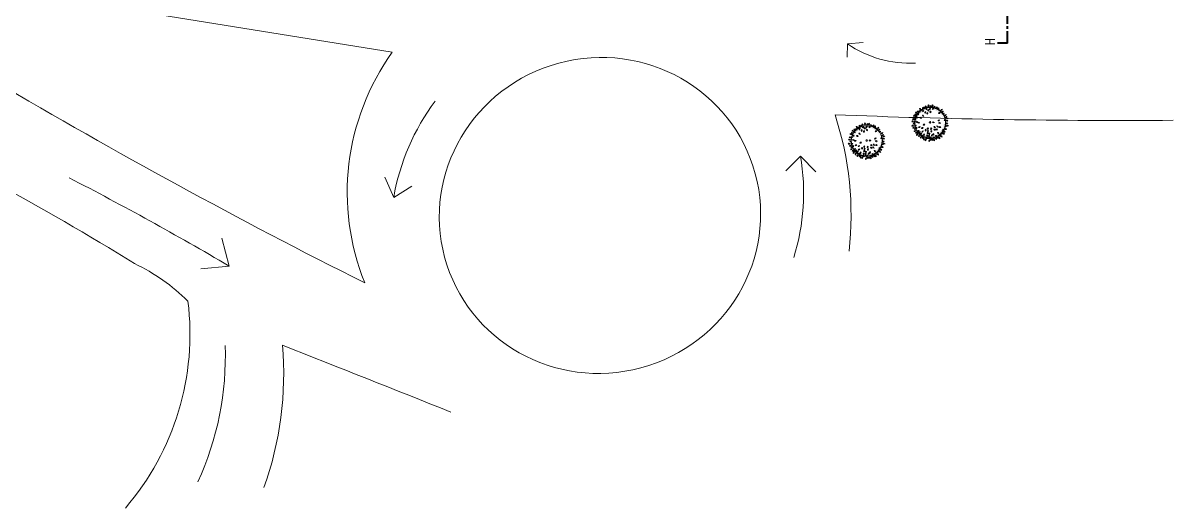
# Model space of a CAD drawing. Header units: millimetres. Extents: x 2828 to 3406, y 849 to 1266.
# Drawn here: x 2897.1 to 3016.7, y 992.7 to 1043.2 of the extents above; entities that cross this region are included whole.
import ezdxf

# ---------------------------------------------------------------- set-up
doc = ezdxf.new("R2010")
doc.units = ezdxf.units.MM
doc.linetypes.add('CENTER', pattern=[2, 1.25, -0.25, 0.25, -0.25])
for name, color, linetype, lineweight in [('0.10', 161, 'Continuous', 9), ('0.15', 41, 'Continuous', 13), ('L corte', 51, 'CENTER', 40)]:
    doc.layers.add(name, color=color, linetype=linetype, lineweight=lineweight)
doc.layers.add('vegetacion', color=7, linetype='Continuous', lineweight=9, true_color=0xbababa)
doc.styles.add('100', font='romans.shx', dxfattribs={"width": 0.75, "height": 0.2})

# ---------------------------------------------------------------- blocks, each defined once
blk = doc.blocks.new('arbol 4')
at = {"true_color": 0x696969}
h = blk.add_hatch(color=251, dxfattribs=at)
edge = h.paths.add_edge_path()
edge.add_arc((25.574, 1.902), 1.073, 0, 360)
edge = h.paths.add_edge_path()
edge.add_arc((25.563, 1.957), 1.073, 0, 360)
edge = h.paths.add_edge_path(flags=16)
edge.add_arc((25.563, 1.957), 0.0517, 0, 360)
at = {"color": 251, "linetype": 'ByBlock', "true_color": 0x696969}
for points in [[(24.441, 2.74), (24.467, 2.667), (24.546, 2.642), (24.513, 2.737)], [(24.578, 2.827), (24.601, 2.753), (24.679, 2.725), (24.65, 2.822)], [(24.594, 2.657), (24.602, 2.58), (24.673, 2.537), (24.663, 2.637)], [(24.737, 2.868), (24.74, 2.79), (24.809, 2.744), (24.805, 2.844)], [(24.763, 3.033), (24.785, 2.958), (24.862, 2.93), (24.834, 3.026)], [(25.015, 2.906), (24.985, 2.834), (25.026, 2.763), (25.066, 2.855)], [(24.998, 3.123), (24.987, 3.046), (25.044, 2.987), (25.06, 3.086)], [(25.112, 3.146), (25.102, 3.069), (25.161, 3.011), (25.175, 3.111)], [(25.179, 2.793), (25.149, 2.722), (25.19, 2.65), (25.23, 2.742)], [(25.212, 3.237), (25.204, 3.16), (25.265, 3.103), (25.276, 3.203)], [(25.258, 3.042), (25.253, 2.964), (25.315, 2.91), (25.323, 3.01)], [(25.352, 2.722), (25.322, 2.65), (25.363, 2.579), (25.403, 2.671)], [(25.409, 2.953), (25.395, 2.876), (25.45, 2.815), (25.469, 2.914)], [(25.443, 3.308), (25.402, 3.241), (25.432, 3.165), (25.485, 3.25)], [(25.547, 3.049), (25.517, 2.977), (25.558, 2.906), (25.598, 2.998)], [(25.608, 2.826), (25.554, 2.769), (25.568, 2.688), (25.637, 2.76)], [(25.611, 3.266), (25.567, 3.202), (25.593, 3.124), (25.651, 3.206)], [(25.741, 3.294), (25.711, 3.222), (25.752, 3.151), (25.792, 3.243)], [(25.829, 3.06), (25.763, 3.019), (25.756, 2.937), (25.842, 2.989)], [(25.921, 3.195), (25.864, 3.142), (25.873, 3.06), (25.947, 3.128)], [(26.113, 3.157), (26.049, 3.113), (26.045, 3.031), (26.128, 3.086)], [(26.231, 3.08), (26.164, 3.039), (26.157, 2.957), (26.243, 3.009)], [(26.338, 2.718), (26.261, 2.705), (26.223, 2.632), (26.322, 2.648)], [(26.482, 2.974), (26.412, 2.94), (26.397, 2.859), (26.487, 2.903)], [(26.571, 2.818), (26.496, 2.798), (26.465, 2.722), (26.562, 2.747)], [(26.551, 2.56), (26.621, 2.593), (26.638, 2.674), (26.547, 2.632)], [(24.162, 2.004), (24.238, 1.987), (24.301, 2.04), (24.203, 2.063)], [(24.212, 2.225), (24.26, 2.164), (24.343, 2.166), (24.281, 2.246)], [(24.271, 1.855), (24.346, 1.832), (24.412, 1.881), (24.317, 1.911)], [(24.284, 2.471), (24.34, 2.417), (24.422, 2.429), (24.35, 2.5)], [(24.328, 2.211), (24.388, 2.161), (24.468, 2.18), (24.391, 2.245)], [(24.391, 2.584), (24.429, 2.516), (24.511, 2.504), (24.463, 2.593)], [(24.472, 1.994), (24.539, 1.956), (24.615, 1.988), (24.528, 2.039)], [(24.479, 2.35), (24.528, 2.291), (24.611, 2.295), (24.547, 2.372)], [(24.621, 1.913), (24.696, 1.896), (24.759, 1.95), (24.661, 1.973)], [(24.786, 2.329), (24.838, 2.271), (24.92, 2.276), (24.855, 2.353)], [(24.974, 2.517), (24.997, 2.443), (25.074, 2.415), (25.046, 2.511)], [(25.036, 1.748), (25.114, 1.75), (25.163, 1.817), (25.062, 1.816)], [(25.751, 1.952), (25.819, 1.914), (25.895, 1.946), (25.808, 1.997)], [(26.175, 2.068), (26.251, 2.079), (26.291, 2.152), (26.192, 2.138)], [(26.366, 1.912), (26.295, 1.945), (26.222, 1.906), (26.313, 1.863)], [(26.654, 2.111), (26.731, 2.103), (26.788, 2.163), (26.688, 2.175)], [(26.697, 2.461), (26.771, 2.486), (26.797, 2.564), (26.701, 2.533)], [(26.751, 2.325), (26.827, 2.341), (26.863, 2.415), (26.764, 2.396)], [(26.782, 1.844), (26.859, 1.834), (26.917, 1.893), (26.818, 1.907)], [(26.798, 2.073), (26.874, 2.057), (26.936, 2.111), (26.838, 2.133)], [(26.817, 2.244), (26.894, 2.231), (26.954, 2.287), (26.856, 2.305)], [(24.154, 1.677), (24.232, 1.67), (24.287, 1.732), (24.187, 1.741)], [(24.249, 1.522), (24.327, 1.523), (24.375, 1.59), (24.275, 1.589)], [(24.348, 1.243), (24.422, 1.267), (24.449, 1.345), (24.353, 1.315)], [(24.498, 1.733), (24.421, 1.742), (24.364, 1.682), (24.464, 1.669)], [(24.367, 1.398), (24.44, 1.423), (24.466, 1.502), (24.371, 1.47)], [(24.457, 1.132), (24.533, 1.146), (24.57, 1.22), (24.471, 1.202)], [(24.486, 1.448), (24.549, 1.494), (24.55, 1.576), (24.468, 1.518)], [(24.519, 0.95), (24.595, 0.97), (24.626, 1.046), (24.529, 1.022)], [(24.545, 1.068), (24.618, 1.094), (24.643, 1.172), (24.548, 1.14)], [(24.595, 1.256), (24.672, 1.264), (24.715, 1.334), (24.615, 1.325)], [(24.699, 0.984), (24.669, 0.912), (24.71, 0.84), (24.75, 0.933)], [(24.681, 1.555), (24.758, 1.56), (24.804, 1.629), (24.704, 1.624)], [(24.716, 1.13), (24.786, 1.162), (24.804, 1.243), (24.712, 1.202)], [(24.828, 1.053), (24.901, 1.081), (24.924, 1.16), (24.829, 1.125)], [(24.907, 1.485), (24.984, 1.495), (25.025, 1.566), (24.925, 1.555)], [(24.949, 1.205), (25.019, 1.238), (25.037, 1.318), (24.945, 1.277)], [(25.01, 0.972), (24.967, 0.908), (24.994, 0.83), (25.051, 0.913)], [(25.097, 1.085), (25.055, 1.02), (25.084, 0.943), (25.139, 1.027)], [(25.226, 1.428), (25.18, 1.365), (25.205, 1.286), (25.264, 1.368)], [(25.332, 1.004), (25.302, 0.933), (25.343, 0.861), (25.383, 0.953)], [(25.391, 1.087), (25.412, 1.162), (25.361, 1.228), (25.334, 1.131)], [(25.397, 1.547), (25.352, 1.483), (25.378, 1.404), (25.436, 1.486)], [(25.399, 1.367), (25.364, 1.297), (25.401, 1.223), (25.447, 1.313)], [(25.476, 0.974), (25.445, 0.903), (25.486, 0.831), (25.527, 0.922)], [(25.481, 1.141), (25.466, 1.065), (25.521, 1.003), (25.542, 1.102)], [(25.639, 1.525), (25.608, 1.454), (25.649, 1.382), (25.69, 1.474)], [(25.659, 1.341), (25.629, 1.27), (25.67, 1.198), (25.71, 1.29)], [(25.7, 1.014), (25.67, 0.942), (25.711, 0.871), (25.751, 0.963)], [(25.796, 1.099), (25.784, 1.022), (25.842, 0.963), (25.858, 1.062)], [(25.859, 1.436), (25.891, 1.365), (25.972, 1.347), (25.931, 1.439)], [(25.865, 1.63), (25.902, 1.561), (25.983, 1.548), (25.937, 1.637)], [(25.983, 0.96), (25.994, 0.883), (26.066, 0.843), (26.053, 0.943)], [(26.018, 1.445), (26.061, 1.381), (26.144, 1.376), (26.089, 1.46)], [(26.071, 1.681), (26.097, 1.608), (26.175, 1.583), (26.143, 1.678)], [(26.141, 1.19), (26.157, 1.114), (26.232, 1.079), (26.212, 1.177)], [(26.235, 0.976), (26.253, 0.901), (26.328, 0.867), (26.306, 0.965)], [(26.243, 1.612), (26.3, 1.559), (26.381, 1.573), (26.308, 1.643)], [(26.391, 1.148), (26.435, 1.083), (26.517, 1.078), (26.462, 1.162)], [(26.393, 0.944), (26.407, 0.867), (26.481, 0.83), (26.464, 0.929)], [(26.505, 1.391), (26.555, 1.332), (26.638, 1.337), (26.573, 1.414)], [(26.541, 1.122), (26.58, 1.055), (26.662, 1.046), (26.612, 1.133)], [(26.603, 1.263), (26.653, 1.203), (26.735, 1.207), (26.672, 1.285)], [(26.695, 1.691), (26.751, 1.637), (26.832, 1.651), (26.76, 1.721)], [(26.7, 1.467), (26.749, 1.406), (26.831, 1.409), (26.769, 1.488)], [(26.832, 1.715), (26.893, 1.668), (26.973, 1.689), (26.894, 1.751)], [(24.852, 0.861), (24.821, 0.79), (24.863, 0.718), (24.903, 0.81)], [(25.033, 0.841), (24.984, 0.781), (25.002, 0.7), (25.067, 0.777)], [(25.096, 0.729), (25.057, 0.661), (25.089, 0.585), (25.14, 0.672)], [(25.22, 0.688), (25.19, 0.616), (25.231, 0.545), (25.271, 0.637)], [(25.322, 0.831), (25.292, 0.759), (25.333, 0.688), (25.373, 0.78)], [(25.496, 0.616), (25.465, 0.545), (25.506, 0.473), (25.546, 0.565)], [(25.578, 0.848), (25.548, 0.776), (25.59, 0.705), (25.629, 0.797)], [(25.603, 0.708), (25.573, 0.636), (25.615, 0.565), (25.655, 0.657)], [(25.7, 0.699), (25.697, 0.622), (25.761, 0.57), (25.766, 0.67)], [(25.835, 0.672), (25.838, 0.594), (25.906, 0.547), (25.903, 0.648)], [(25.857, 0.837), (25.858, 0.759), (25.925, 0.71), (25.924, 0.811)], [(25.985, 0.775), (25.983, 0.698), (26.048, 0.647), (26.051, 0.747)], [(26.12, 0.841), (26.116, 0.763), (26.179, 0.71), (26.186, 0.81)], [(26.236, 0.817), (26.236, 0.739), (26.302, 0.69), (26.303, 0.79)]]:
    blk.add_lwpolyline(points, close=True, dxfattribs=at)
at = {"color": 251, "true_color": 0x696969}
for centre, radius in [((25.564, 1.958), 1.192), ((25.576, 1.897), 1.192), ((25.563, 1.957), 0.0574)]:
    blk.add_circle(centre, radius, dxfattribs=at)

msp = doc.modelspace()

# ---------------------------------------------------------------- linework, layer by layer
at = {"layer": '0.10'}
msp.add_line((2935.532, 1040.163), (2885.31, 1048.267), dxfattribs=at)
for centre, radius, start, end in [((2956.022, 1025.542), 25.172, 144.48999, 201.8939), ((3216.486, 1581.843), 632.895, 239.389152, 243.355902), ((2949.769, 1023.22), 33.472, 353.52512, 18.15945), ((3011.193, 1765.041), 731.989, 267.680987, 270.432337), ((2899.569, 999.224), 21.04, 45.60786, 64.17036), ((2886.735, 1010.825), 27.766, 319.28878, 7.10191), ((2888.626, 1006.752), 35.618, 340.45247, 4.68707), ((1608.634, -2321.7), 3581.689, 68.150546, 68.451894)]:
    msp.add_arc(centre, radius, start, end, dxfattribs=at)
msp.add_ellipse((2957.131, 1023.168), major_axis=(16.151, 4.343), ratio=0.981932, dxfattribs=at)
at = {"layer": '0.15'}
for p, q in [((2982.876, 1041.024), (2982.837, 1039.633)), ((2982.876, 1041.024), (2984.496, 1041.186)), ((2977.988, 1029.325), (2976.461, 1027.809)), ((2977.988, 1029.325), (2979.578, 1027.723)), ((2935.682, 1025.041), (2934.761, 1027.153)), ((2935.682, 1025.041), (2937.555, 1026.225)), ((2918.563, 1017.904), (2917.801, 1020.796)), ((2918.563, 1017.904), (2915.618, 1017.621))]:
    msp.add_line(p, q, dxfattribs=at)
for centre, radius, start, end in [((2989.387, 1050.542), 11.532, 235.62486, 272.68544), ((2958.398, 1021.173), 23.043, 142.96459, 170.33685), ((2955.646, 1025.522), 22.663, 342.75678, 9.65908), ((2753.458, 767.163), 295.147, 58.25728, 61.55445), ((2740.92, 716.049), 350.248, 59.52296, 62.63077), ((2887.014, 1008.507), 31.167, 335.21336, 2.09621)]:
    msp.add_arc(centre, radius, start, end, dxfattribs=at)
at = {"layer": 'L corte'}
for q in [(2999.501, 1044.249), (2998.459, 1041.106)]:
    msp.add_line((2999.501, 1041.106), q, dxfattribs=at)

# ---------------------------------------------------------------- block references
at = {"layer": 'vegetacion', "xscale": 1.353830183344423, "yscale": 1.353830183344423, "zscale": 1.353830183344423}
for p in [(2956.847, 1030.207), (2950.253, 1028.322)]:
    msp.add_blockref('arbol 4', p, dxfattribs=at)

# ---------------------------------------------------------------- texts
at = {"layer": 'L corte', "insert": (2997.199, 1040.895), "char_height": 1, "attachment_point": 1, "rotation": 90, "style": '100'}
msp.add_mtext_dynamic_manual_height_columns('H', width=27.3651, gutter_width=12.5, heights=[0], dxfattribs=at)

doc.saveas('drawing.dxf')
